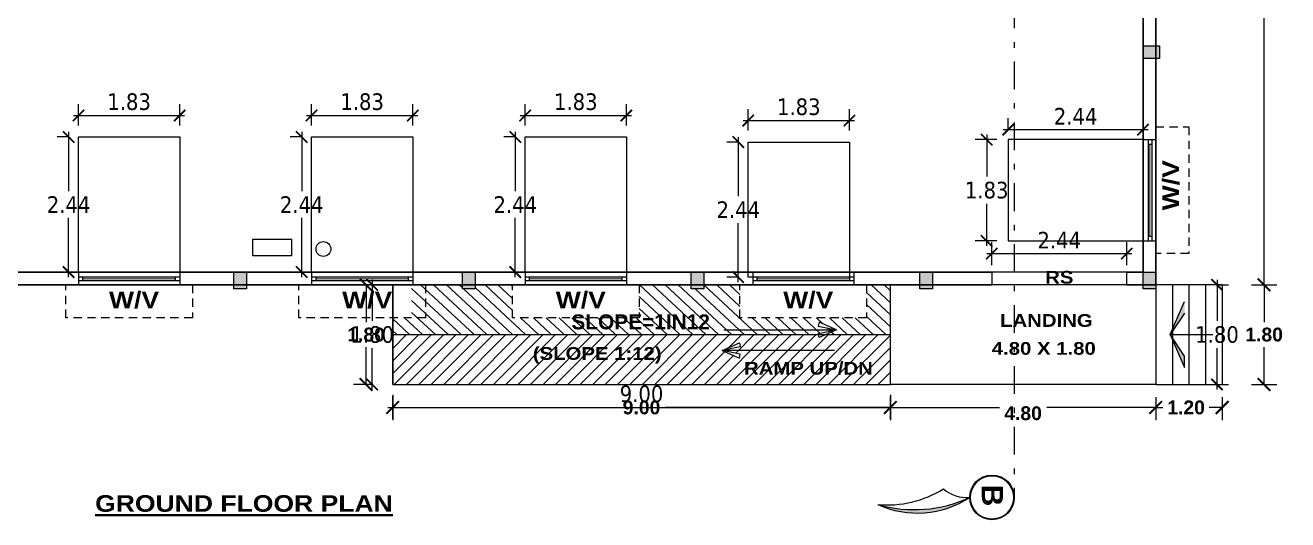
# Model space of a CAD drawing. Header units: metres. Extents: x 743 to 2261, y -742 to 557.
# Drawn here: x 2115.35 to 2138.18, y -635.13 to -626.2 of the extents above; entities that cross this region are included whole.
import ezdxf

# ---------------------------------------------------------------- set-up
doc = ezdxf.new("R2010")
doc.units = ezdxf.units.M
doc.linetypes.add('DASHDOT', pattern=[1, 0.5, -0.25, 0, -0.25])
doc.linetypes.add('HIDDEN2', pattern=[0.1875, 0.125, -0.0625])
for name, color, linetype in [('BLK_1_COVERED_AREA', 140, 'Continuous'), ('BLK_1_DA_RAMP_2', 1, 'Continuous'), ('BLK_1_FLR_0_AC_ROOM_1', 4, 'Continuous'), ('BLK_1_FLR_0_ACROOM_1_LIGHT_VENTILATION_1', 4, 'Continuous'), ('BLK_1_FLR_0_BLT_UP_AREA', 45, 'Continuous'), ('BLK_1_FLR_0_DRINKING_WATER', 7, 'Continuous'), ('BLK_1_FLR_0_EXIT_WIDTH_DOOR', 2, 'Continuous'), ('BLK_1_FLR_0_EXIT_WIDTH_STAIR', 1, 'Continuous'), ('BLK_1_FLR_0_WASH', 60, 'Continuous'), ('WORKSHOP_AREA', 4, 'Continuous')]:
    doc.layers.add(name, color=color, linetype=linetype)
doc.styles.add('CEN-GOT', font='arialbd.ttf')
doc.styles.add('CGR', font='ariblk.ttf')
doc.styles.add('kavi', font='ARLRDBD.TTF')
doc.styles.add('STYLE1', font='tahoma.ttf', dxfattribs={"height": 0.4})
doc.styles.add('STYLE2', font='tahoma.ttf', dxfattribs={"height": 0.3})
doc.styles.add('TITLE', font='arialbd.ttf')
doc.dimstyles.new('kavi', dxfattribs={"dimtxt": 0.11, "dimasz": 0.23, "dimexe": 0.18, "dimexo": 0.0625, "dimgap": 0.09, "dimtad": 0, "dimtih": 1, "dimtoh": 1, "dimzin": 0, "dimdsep": 46, "dimtxsty": 'kavi', "dimblk": 'ARCHTICK', "dimcen": 0.09, "dimse1": 1, "dimse2": 1, "dimadec": 0, "dimazin": 0, "dimtfac": 1, "dimtofl": 0, "dimtmove": 0, "dimatfit": 3, "dimldrblk": 'ARCHTICK', "dimfxl": 0, "dimtolj": 1, "dimtzin": 0, "dimarcsym": 0})
doc.dimstyles.new('STY', dxfattribs={"dimscale": 0.9, "dimtxt": 0.23, "dimasz": 0.18, "dimexe": 0.15, "dimexo": 0.6, "dimgap": 0.1, "dimtad": 1, "dimtih": 1, "dimtoh": 1, "dimzin": 0, "dimdsep": 46, "dimtxsty": 'STYLE1', "dimblk": 'CLOSEDBLANK', "dimcen": 0.09375, "dimdle": 0.1, "dimse1": 1, "dimse2": 1, "dimadec": 0, "dimazin": 0, "dimtfac": 1, "dimtmove": 2, "dimatfit": 2, "dimfxl": 0, "dimtolj": 1, "dimtzin": 0, "dimarcsym": 0})

# ---------------------------------------------------------------- blocks, each defined once
blk = doc.blocks.new('_ArchTick')
at = {"color": 0, "linetype": 'ByBlock', "const_width": 0.15}
blk.add_lwpolyline([(-0.5, -0.5), (0.5, 0.5)], dxfattribs=at)
blk = doc.blocks.new('*D109')
at = {"color": 7, "linetype": 'ByBlock', "lineweight": -2}
for p, q in [((2121.51, -630.889), (2121.28, -630.889)), ((2121.51, -630.889), (2121.51, -631.561)), ((2121.51, -632.689), (2121.51, -632.017)), ((2121.51, -632.689), (2121.28, -632.689))]:
    blk.add_line(p, q, dxfattribs=at)
at = {"color": 7, "linetype": 'ByBlock', "lineweight": -2, "xscale": 0.23, "yscale": 0.23, "zscale": 0.23}
for p, rotation in [((2121.51, -630.889), 90), ((2121.51, -632.689), 270)]:
    blk.add_blockref('_ArchTick', p, dxfattribs=dict(at, rotation=rotation))
at = {"color": 0, "linetype": 'ByBlock', "insert": (2121.51, -631.789), "char_height": 0.25, "attachment_point": 5, "style": 'CEN-GOT'}
blk.add_mtext('\\A1;1.80', dxfattribs=at)
blk = doc.blocks.new('*D110')
at = {"color": 7, "linetype": 'ByBlock', "lineweight": -2}
for p, q in [((2121.991, -632.875), (2121.991, -633.335)), ((2130.991, -632.875), (2130.991, -633.335)), ((2121.991, -633.105), (2126.065, -633.105)), ((2130.991, -633.105), (2126.917, -633.105))]:
    blk.add_line(p, q, dxfattribs=at)
at = {"color": 7, "linetype": 'ByBlock', "lineweight": -2, "xscale": 0.23, "yscale": 0.23, "zscale": 0.23, "rotation": 180}
blk.add_blockref('_ArchTick', (2121.991, -633.105), dxfattribs=at)
at = {"color": 7, "linetype": 'ByBlock', "lineweight": -2, "xscale": 0.23, "yscale": 0.23, "zscale": 0.23}
blk.add_blockref('_ArchTick', (2130.991, -633.105), dxfattribs=at)
at = {"color": 0, "linetype": 'ByBlock', "insert": (2126.491, -633.105), "char_height": 0.25, "attachment_point": 5, "style": 'CEN-GOT'}
blk.add_mtext('\\A1;9.00', dxfattribs=at)
blk = doc.blocks.new('*D108')
at = {"color": 7, "linetype": 'ByBlock', "lineweight": -2}
for p, q in [((2137.52, -630.889), (2137.98, -630.889)), ((2137.75, -630.889), (2137.75, -631.561)), ((2137.75, -632.689), (2137.75, -632.017)), ((2137.52, -632.689), (2137.98, -632.689))]:
    blk.add_line(p, q, dxfattribs=at)
at = {"color": 7, "linetype": 'ByBlock', "lineweight": -2, "xscale": 0.23, "yscale": 0.23, "zscale": 0.23}
for p, rotation in [((2137.75, -630.889), 90), ((2137.75, -632.689), 270)]:
    blk.add_blockref('_ArchTick', p, dxfattribs=dict(at, rotation=rotation))
at = {"color": 0, "linetype": 'ByBlock', "insert": (2137.75, -631.789), "char_height": 0.25, "attachment_point": 5, "style": 'CEN-GOT'}
blk.add_mtext('\\A1;1.80', dxfattribs=at)
blk = doc.blocks.new('*D111')
at = {"color": 7, "linetype": 'ByBlock', "lineweight": -2}
for p, q in [((2130.991, -632.919), (2130.991, -633.335)), ((2130.991, -633.105), (2132.963, -633.105)), ((2135.791, -633.105), (2133.819, -633.105)), ((2135.791, -632.919), (2135.791, -633.335))]:
    blk.add_line(p, q, dxfattribs=at)
at = {"color": 7, "linetype": 'ByBlock', "lineweight": -2, "xscale": 0.23, "yscale": 0.23, "zscale": 0.23, "rotation": 180}
blk.add_blockref('_ArchTick', (2130.991, -633.105), dxfattribs=at)
at = {"color": 7, "linetype": 'ByBlock', "lineweight": -2, "xscale": 0.23, "yscale": 0.23, "zscale": 0.23}
blk.add_blockref('_ArchTick', (2135.791, -633.105), dxfattribs=at)
at = {"color": 0, "linetype": 'ByBlock', "insert": (2133.391, -633.21), "char_height": 0.25, "attachment_point": 5, "style": 'CEN-GOT'}
blk.add_mtext('\\A1;4.80', dxfattribs=at)
blk = doc.blocks.new('*D112')
at = {"color": 7, "linetype": 'ByBlock', "lineweight": -2}
for p, q in [((2135.791, -632.919), (2135.791, -633.335)), ((2135.791, -633.105), (2135.921, -633.105)), ((2136.991, -633.105), (2136.756, -633.105)), ((2136.991, -632.919), (2136.991, -633.335))]:
    blk.add_line(p, q, dxfattribs=at)
at = {"color": 7, "linetype": 'ByBlock', "lineweight": -2, "xscale": 0.23, "yscale": 0.23, "zscale": 0.23, "rotation": 180}
blk.add_blockref('_ArchTick', (2135.791, -633.105), dxfattribs=at)
at = {"color": 7, "linetype": 'ByBlock', "lineweight": -2, "xscale": 0.23, "yscale": 0.23, "zscale": 0.23}
blk.add_blockref('_ArchTick', (2136.991, -633.105), dxfattribs=at)
at = {"color": 0, "linetype": 'ByBlock', "insert": (2136.339, -633.105), "char_height": 0.25, "attachment_point": 5, "style": 'CEN-GOT'}
blk.add_mtext('\\A1;1.20', dxfattribs=at)
blk = doc.blocks.new('*D180')
at = {"color": 7, "linetype": 'ByBlock', "lineweight": -2}
for p, q in [((2137.52, -614.579), (2137.98, -614.579)), ((2137.75, -614.579), (2137.75, -622.506)), ((2137.75, -630.889), (2137.75, -622.962)), ((2137.52, -630.889), (2137.98, -630.889))]:
    blk.add_line(p, q, dxfattribs=at)
at = {"layer": 'Defpoints', "color": 0, "linetype": 'ByBlock'}
for p in [(2132.298, -614.579), (2132.298, -630.889), (2137.75, -630.889)]:
    blk.add_point(p, dxfattribs=at)
at = {"color": 7, "linetype": 'ByBlock', "lineweight": -2, "xscale": 0.23, "yscale": 0.23, "zscale": 0.23}
for p, rotation in [((2137.75, -614.579), 90), ((2137.75, -630.889), 270)]:
    blk.add_blockref('_ArchTick', p, dxfattribs=dict(at, rotation=rotation))
at = {"color": 0, "linetype": 'ByBlock', "insert": (2137.75, -622.734), "char_height": 0.25, "attachment_point": 5, "style": 'CEN-GOT'}
blk.add_mtext('\\A1;16.31', dxfattribs=at)
blk = doc.blocks.new('*D186')
at = {"layer": 'BLK_1_DA_RAMP_2', "color": 0, "lineweight": -2}
for p, q in [((2121.62, -630.799), (2121.62, -631.542)), ((2121.827, -630.889), (2121.413, -630.889)), ((2121.62, -632.779), (2121.62, -632.036)), ((2121.633, -632.689), (2121.413, -632.689))]:
    blk.add_line(p, q, dxfattribs=at)
at = {"layer": 'Defpoints', "color": 0, "linetype": 'ByBlock'}
for p in [(2122.085, -630.889), (2121.62, -632.689), (2121.84, -632.689)]:
    blk.add_point(p, dxfattribs=at)
at = {"layer": 'BLK_1_DA_RAMP_2', "color": 0, "linetype": 'ByBlock', "lineweight": -2, "xscale": 0.207, "yscale": 0.207, "zscale": 0.207}
for p, rotation in [((2121.62, -630.889), 90), ((2121.62, -632.689), 270)]:
    blk.add_blockref('_ArchTick', p, dxfattribs=dict(at, rotation=rotation))
at = {"layer": 'BLK_1_DA_RAMP_2', "color": 0, "linetype": 'ByBlock', "lineweight": -3, "insert": (2121.62, -631.789), "char_height": 0.3, "attachment_point": 5, "style": 'STYLE2'}
blk.add_mtext('\\A1;1.80', dxfattribs=at)
blk = doc.blocks.new('*D187')
at = {"layer": 'BLK_1_DA_RAMP_2', "color": 0, "lineweight": -2}
for p, q in [((2121.901, -633.105), (2131.081, -633.105)), ((2121.991, -633.312), (2121.991, -632.898)), ((2130.991, -633.312), (2130.991, -632.898))]:
    blk.add_line(p, q, dxfattribs=at)
at = {"layer": 'Defpoints', "color": 0, "linetype": 'ByBlock'}
for p in [(2130.991, -633.105), (2121.991, -633.662), (2130.991, -633.662)]:
    blk.add_point(p, dxfattribs=at)
at = {"layer": 'BLK_1_DA_RAMP_2', "color": 0, "linetype": 'ByBlock', "lineweight": -2, "xscale": 0.207, "yscale": 0.207, "zscale": 0.207, "rotation": 180}
blk.add_blockref('_ArchTick', (2121.991, -633.105), dxfattribs=at)
at = {"layer": 'BLK_1_DA_RAMP_2', "color": 0, "linetype": 'ByBlock', "lineweight": -2, "xscale": 0.207, "yscale": 0.207, "zscale": 0.207}
blk.add_blockref('_ArchTick', (2130.991, -633.105), dxfattribs=at)
at = {"layer": 'BLK_1_DA_RAMP_2', "color": 0, "linetype": 'ByBlock', "lineweight": -3, "insert": (2126.491, -632.859), "char_height": 0.3, "attachment_point": 5, "style": 'STYLE2'}
blk.add_mtext('\\A1;9.00', dxfattribs=at)
blk = doc.blocks.new('*D212')
at = {"layer": 'BLK_1_FLR_0_ACROOM_1_LIGHT_VENTILATION_1', "color": 0, "lineweight": -2}
for p, q in [((2116.13, -628.219), (2115.923, -628.219)), ((2116.13, -628.129), (2116.13, -629.196)), ((2116.13, -630.749), (2116.13, -629.682)), ((2116.13, -630.659), (2115.923, -630.659))]:
    blk.add_line(p, q, dxfattribs=at)
at = {"layer": 'Defpoints', "color": 0, "linetype": 'ByBlock'}
for p in [(2116.13, -628.219), (2116.309, -628.219), (2116.309, -630.659)]:
    blk.add_point(p, dxfattribs=at)
at = {"layer": 'BLK_1_FLR_0_ACROOM_1_LIGHT_VENTILATION_1', "color": 0, "linetype": 'ByBlock', "lineweight": -2, "xscale": 0.207, "yscale": 0.207, "zscale": 0.207}
for p, rotation in [((2116.13, -628.219), 90), ((2116.13, -630.659), 270)]:
    blk.add_blockref('_ArchTick', p, dxfattribs=dict(at, rotation=rotation))
at = {"layer": 'BLK_1_FLR_0_ACROOM_1_LIGHT_VENTILATION_1', "color": 0, "linetype": 'ByBlock', "lineweight": -3, "insert": (2116.13, -629.439), "char_height": 0.3, "attachment_point": 5, "style": 'STYLE2'}
blk.add_mtext('\\A1;2.44', dxfattribs=at)
blk = doc.blocks.new('*D213')
at = {"layer": 'BLK_1_FLR_0_ACROOM_1_LIGHT_VENTILATION_1', "color": 0, "lineweight": -2}
for p, q in [((2116.309, -628.012), (2116.309, -627.624)), ((2118.139, -628.012), (2118.139, -627.624)), ((2116.219, -627.831), (2118.229, -627.831))]:
    blk.add_line(p, q, dxfattribs=at)
at = {"layer": 'Defpoints', "color": 0, "linetype": 'ByBlock'}
for p in [(2118.139, -627.831), (2116.309, -628.219), (2118.139, -628.219)]:
    blk.add_point(p, dxfattribs=at)
at = {"layer": 'BLK_1_FLR_0_ACROOM_1_LIGHT_VENTILATION_1', "color": 0, "linetype": 'ByBlock', "lineweight": -2, "xscale": 0.207, "yscale": 0.207, "zscale": 0.207, "rotation": 180}
blk.add_blockref('_ArchTick', (2116.309, -627.831), dxfattribs=at)
at = {"layer": 'BLK_1_FLR_0_ACROOM_1_LIGHT_VENTILATION_1', "color": 0, "linetype": 'ByBlock', "lineweight": -2, "xscale": 0.207, "yscale": 0.207, "zscale": 0.207}
blk.add_blockref('_ArchTick', (2118.139, -627.831), dxfattribs=at)
at = {"layer": 'BLK_1_FLR_0_ACROOM_1_LIGHT_VENTILATION_1', "color": 0, "linetype": 'ByBlock', "lineweight": -3, "insert": (2117.224, -627.584), "char_height": 0.3, "attachment_point": 5, "style": 'STYLE2'}
blk.add_mtext('\\A1;1.83', dxfattribs=at)
blk = doc.blocks.new('*D214')
at = {"layer": 'BLK_1_FLR_0_ACROOM_1_LIGHT_VENTILATION_1', "color": 0, "lineweight": -2}
for p, q in [((2120.345, -628.219), (2120.138, -628.219)), ((2120.345, -628.129), (2120.345, -629.196)), ((2120.345, -630.749), (2120.345, -629.682)), ((2120.345, -630.659), (2120.138, -630.659))]:
    blk.add_line(p, q, dxfattribs=at)
at = {"layer": 'Defpoints', "color": 0, "linetype": 'ByBlock'}
for p in [(2120.345, -628.219), (2120.524, -628.219), (2120.524, -630.659)]:
    blk.add_point(p, dxfattribs=at)
at = {"layer": 'BLK_1_FLR_0_ACROOM_1_LIGHT_VENTILATION_1', "color": 0, "linetype": 'ByBlock', "lineweight": -2, "xscale": 0.207, "yscale": 0.207, "zscale": 0.207}
for p, rotation in [((2120.345, -628.219), 90), ((2120.345, -630.659), 270)]:
    blk.add_blockref('_ArchTick', p, dxfattribs=dict(at, rotation=rotation))
at = {"layer": 'BLK_1_FLR_0_ACROOM_1_LIGHT_VENTILATION_1', "color": 0, "linetype": 'ByBlock', "lineweight": -3, "insert": (2120.345, -629.439), "char_height": 0.3, "attachment_point": 5, "style": 'STYLE2'}
blk.add_mtext('\\A1;2.44', dxfattribs=at)
blk = doc.blocks.new('*D215')
at = {"layer": 'BLK_1_FLR_0_ACROOM_1_LIGHT_VENTILATION_1', "color": 0, "lineweight": -2}
for p, q in [((2120.524, -628.012), (2120.524, -627.624)), ((2122.354, -628.012), (2122.354, -627.624)), ((2120.434, -627.831), (2122.444, -627.831))]:
    blk.add_line(p, q, dxfattribs=at)
at = {"layer": 'Defpoints', "color": 0, "linetype": 'ByBlock'}
for p in [(2122.354, -627.831), (2120.524, -628.219), (2122.354, -628.219)]:
    blk.add_point(p, dxfattribs=at)
at = {"layer": 'BLK_1_FLR_0_ACROOM_1_LIGHT_VENTILATION_1', "color": 0, "linetype": 'ByBlock', "lineweight": -2, "xscale": 0.207, "yscale": 0.207, "zscale": 0.207, "rotation": 180}
blk.add_blockref('_ArchTick', (2120.524, -627.831), dxfattribs=at)
at = {"layer": 'BLK_1_FLR_0_ACROOM_1_LIGHT_VENTILATION_1', "color": 0, "linetype": 'ByBlock', "lineweight": -2, "xscale": 0.207, "yscale": 0.207, "zscale": 0.207}
blk.add_blockref('_ArchTick', (2122.354, -627.831), dxfattribs=at)
at = {"layer": 'BLK_1_FLR_0_ACROOM_1_LIGHT_VENTILATION_1', "color": 0, "linetype": 'ByBlock', "lineweight": -3, "insert": (2121.439, -627.584), "char_height": 0.3, "attachment_point": 5, "style": 'STYLE2'}
blk.add_mtext('\\A1;1.83', dxfattribs=at)
blk = doc.blocks.new('*D216')
at = {"layer": 'BLK_1_FLR_0_ACROOM_1_LIGHT_VENTILATION_1', "color": 0, "lineweight": -2}
for p, q in [((2124.208, -628.219), (2124.001, -628.219)), ((2124.208, -628.129), (2124.208, -629.196)), ((2124.208, -630.749), (2124.208, -629.682)), ((2124.208, -630.659), (2124.001, -630.659))]:
    blk.add_line(p, q, dxfattribs=at)
at = {"layer": 'Defpoints', "color": 0, "linetype": 'ByBlock'}
for p in [(2124.208, -628.219), (2124.387, -628.219), (2124.387, -630.659)]:
    blk.add_point(p, dxfattribs=at)
at = {"layer": 'BLK_1_FLR_0_ACROOM_1_LIGHT_VENTILATION_1', "color": 0, "linetype": 'ByBlock', "lineweight": -2, "xscale": 0.207, "yscale": 0.207, "zscale": 0.207}
for p, rotation in [((2124.208, -628.219), 90), ((2124.208, -630.659), 270)]:
    blk.add_blockref('_ArchTick', p, dxfattribs=dict(at, rotation=rotation))
at = {"layer": 'BLK_1_FLR_0_ACROOM_1_LIGHT_VENTILATION_1', "color": 0, "linetype": 'ByBlock', "lineweight": -3, "insert": (2124.208, -629.439), "char_height": 0.3, "attachment_point": 5, "style": 'STYLE2'}
blk.add_mtext('\\A1;2.44', dxfattribs=at)
blk = doc.blocks.new('*D217')
at = {"layer": 'BLK_1_FLR_0_ACROOM_1_LIGHT_VENTILATION_1', "color": 0, "lineweight": -2}
for p, q in [((2124.387, -628.012), (2124.387, -627.624)), ((2126.217, -628.012), (2126.217, -627.624)), ((2124.297, -627.831), (2126.307, -627.831))]:
    blk.add_line(p, q, dxfattribs=at)
at = {"layer": 'Defpoints', "color": 0, "linetype": 'ByBlock'}
for p in [(2126.217, -627.831), (2124.387, -628.219), (2126.217, -628.219)]:
    blk.add_point(p, dxfattribs=at)
at = {"layer": 'BLK_1_FLR_0_ACROOM_1_LIGHT_VENTILATION_1', "color": 0, "linetype": 'ByBlock', "lineweight": -2, "xscale": 0.207, "yscale": 0.207, "zscale": 0.207, "rotation": 180}
blk.add_blockref('_ArchTick', (2124.387, -627.831), dxfattribs=at)
at = {"layer": 'BLK_1_FLR_0_ACROOM_1_LIGHT_VENTILATION_1', "color": 0, "linetype": 'ByBlock', "lineweight": -2, "xscale": 0.207, "yscale": 0.207, "zscale": 0.207}
blk.add_blockref('_ArchTick', (2126.217, -627.831), dxfattribs=at)
at = {"layer": 'BLK_1_FLR_0_ACROOM_1_LIGHT_VENTILATION_1', "color": 0, "linetype": 'ByBlock', "lineweight": -3, "insert": (2125.302, -627.584), "char_height": 0.3, "attachment_point": 5, "style": 'STYLE2'}
blk.add_mtext('\\A1;1.83', dxfattribs=at)
blk = doc.blocks.new('*D218')
at = {"layer": 'BLK_1_FLR_0_ACROOM_1_LIGHT_VENTILATION_1', "color": 0, "lineweight": -2}
for p, q in [((2128.241, -628.311), (2128.034, -628.311)), ((2128.241, -628.221), (2128.241, -629.288)), ((2128.241, -630.841), (2128.241, -629.774)), ((2128.241, -630.751), (2128.034, -630.751))]:
    blk.add_line(p, q, dxfattribs=at)
at = {"layer": 'Defpoints', "color": 0, "linetype": 'ByBlock'}
for p in [(2128.241, -628.311), (2128.42, -628.311), (2128.42, -630.751)]:
    blk.add_point(p, dxfattribs=at)
at = {"layer": 'BLK_1_FLR_0_ACROOM_1_LIGHT_VENTILATION_1', "color": 0, "linetype": 'ByBlock', "lineweight": -2, "xscale": 0.207, "yscale": 0.207, "zscale": 0.207}
for p, rotation in [((2128.241, -628.311), 90), ((2128.241, -630.751), 270)]:
    blk.add_blockref('_ArchTick', p, dxfattribs=dict(at, rotation=rotation))
at = {"layer": 'BLK_1_FLR_0_ACROOM_1_LIGHT_VENTILATION_1', "color": 0, "linetype": 'ByBlock', "lineweight": -3, "insert": (2128.241, -629.531), "char_height": 0.3, "attachment_point": 5, "style": 'STYLE2'}
blk.add_mtext('\\A1;2.44', dxfattribs=at)
blk = doc.blocks.new('*D219')
at = {"layer": 'BLK_1_FLR_0_ACROOM_1_LIGHT_VENTILATION_1', "color": 0, "lineweight": -2}
for p, q in [((2128.42, -628.104), (2128.42, -627.716)), ((2130.25, -628.104), (2130.25, -627.716)), ((2128.33, -627.923), (2130.34, -627.923))]:
    blk.add_line(p, q, dxfattribs=at)
at = {"layer": 'Defpoints', "color": 0, "linetype": 'ByBlock'}
for p in [(2130.25, -627.923), (2128.42, -628.311), (2130.25, -628.311)]:
    blk.add_point(p, dxfattribs=at)
at = {"layer": 'BLK_1_FLR_0_ACROOM_1_LIGHT_VENTILATION_1', "color": 0, "linetype": 'ByBlock', "lineweight": -2, "xscale": 0.207, "yscale": 0.207, "zscale": 0.207, "rotation": 180}
blk.add_blockref('_ArchTick', (2128.42, -627.923), dxfattribs=at)
at = {"layer": 'BLK_1_FLR_0_ACROOM_1_LIGHT_VENTILATION_1', "color": 0, "linetype": 'ByBlock', "lineweight": -2, "xscale": 0.207, "yscale": 0.207, "zscale": 0.207}
blk.add_blockref('_ArchTick', (2130.25, -627.923), dxfattribs=at)
at = {"layer": 'BLK_1_FLR_0_ACROOM_1_LIGHT_VENTILATION_1', "color": 0, "linetype": 'ByBlock', "lineweight": -3, "insert": (2129.335, -627.676), "char_height": 0.3, "attachment_point": 5, "style": 'STYLE2'}
blk.add_mtext('\\A1;1.83', dxfattribs=at)
blk = doc.blocks.new('*D236')
at = {"layer": 'BLK_1_FLR_0_ACROOM_1_LIGHT_VENTILATION_1', "color": 0, "lineweight": -2}
for p, q in [((2135.651, -628.087), (2133.031, -628.087)), ((2133.121, -628.087), (2133.121, -627.88)), ((2135.561, -628.087), (2135.561, -627.88))]:
    blk.add_line(p, q, dxfattribs=at)
at = {"layer": 'Defpoints', "color": 0, "linetype": 'ByBlock'}
for p in [(2133.121, -628.087), (2133.121, -628.266), (2135.561, -628.266)]:
    blk.add_point(p, dxfattribs=at)
at = {"layer": 'BLK_1_FLR_0_ACROOM_1_LIGHT_VENTILATION_1', "color": 0, "linetype": 'ByBlock', "lineweight": -2, "xscale": 0.207, "yscale": 0.207, "zscale": 0.207, "rotation": 180}
blk.add_blockref('_ArchTick', (2133.121, -628.087), dxfattribs=at)
at = {"layer": 'BLK_1_FLR_0_ACROOM_1_LIGHT_VENTILATION_1', "color": 0, "linetype": 'ByBlock', "lineweight": -2, "xscale": 0.207, "yscale": 0.207, "zscale": 0.207}
blk.add_blockref('_ArchTick', (2135.561, -628.087), dxfattribs=at)
at = {"layer": 'BLK_1_FLR_0_ACROOM_1_LIGHT_VENTILATION_1', "color": 0, "linetype": 'ByBlock', "lineweight": -3, "insert": (2134.341, -627.844), "char_height": 0.3, "attachment_point": 5, "style": 'STYLE2'}
blk.add_mtext('\\A1;2.44', dxfattribs=at)
blk = doc.blocks.new('*D237')
at = {"layer": 'BLK_1_FLR_0_ACROOM_1_LIGHT_VENTILATION_1', "color": 0, "lineweight": -2}
for p, q in [((2132.914, -628.266), (2132.526, -628.266)), ((2132.733, -628.176), (2132.733, -628.934)), ((2132.733, -630.186), (2132.733, -629.428)), ((2132.914, -630.096), (2132.526, -630.096))]:
    blk.add_line(p, q, dxfattribs=at)
at = {"layer": 'Defpoints', "color": 0, "linetype": 'ByBlock'}
for p in [(2133.121, -628.266), (2132.733, -630.096), (2133.121, -630.096)]:
    blk.add_point(p, dxfattribs=at)
at = {"layer": 'BLK_1_FLR_0_ACROOM_1_LIGHT_VENTILATION_1', "color": 0, "linetype": 'ByBlock', "lineweight": -2, "xscale": 0.207, "yscale": 0.207, "zscale": 0.207}
for p, rotation in [((2132.733, -628.266), 90), ((2132.733, -630.096), 270)]:
    blk.add_blockref('_ArchTick', p, dxfattribs=dict(at, rotation=rotation))
at = {"layer": 'BLK_1_FLR_0_ACROOM_1_LIGHT_VENTILATION_1', "color": 0, "linetype": 'ByBlock', "lineweight": -3, "insert": (2132.733, -629.181), "char_height": 0.3, "attachment_point": 5, "style": 'STYLE2'}
blk.add_mtext('\\A1;1.83', dxfattribs=at)
blk = doc.blocks.new('*D265')
at = {"layer": 'BLK_1_FLR_0_EXIT_WIDTH_DOOR', "color": 0, "lineweight": -2}
for p, q in [((2132.825, -630.532), (2132.825, -630.118)), ((2135.266, -630.532), (2135.266, -630.118)), ((2132.735, -630.325), (2135.356, -630.325))]:
    blk.add_line(p, q, dxfattribs=at)
at = {"layer": 'Defpoints', "color": 0, "linetype": 'ByBlock'}
for p in [(2135.266, -630.325), (2132.825, -630.774), (2135.266, -630.774)]:
    blk.add_point(p, dxfattribs=at)
at = {"layer": 'BLK_1_FLR_0_EXIT_WIDTH_DOOR', "color": 0, "linetype": 'ByBlock', "lineweight": -2, "xscale": 0.207, "yscale": 0.207, "zscale": 0.207, "rotation": 180}
blk.add_blockref('_ArchTick', (2132.825, -630.325), dxfattribs=at)
at = {"layer": 'BLK_1_FLR_0_EXIT_WIDTH_DOOR', "color": 0, "linetype": 'ByBlock', "lineweight": -2, "xscale": 0.207, "yscale": 0.207, "zscale": 0.207}
blk.add_blockref('_ArchTick', (2135.266, -630.325), dxfattribs=at)
at = {"layer": 'BLK_1_FLR_0_EXIT_WIDTH_DOOR', "color": 0, "linetype": 'ByBlock', "lineweight": -3, "insert": (2134.045, -630.082), "char_height": 0.3, "attachment_point": 5, "style": 'STYLE2'}
blk.add_mtext('\\A1;2.44', dxfattribs=at)
blk = doc.blocks.new('*D266')
at = {"layer": 'BLK_1_FLR_0_EXIT_WIDTH_STAIR', "color": 0, "lineweight": -2}
for p, q in [((2136.898, -630.799), (2136.898, -631.542)), ((2136.898, -630.889), (2137.105, -630.889)), ((2136.898, -632.779), (2136.898, -632.036)), ((2136.898, -632.689), (2137.105, -632.689))]:
    blk.add_line(p, q, dxfattribs=at)
at = {"layer": 'Defpoints', "color": 0, "linetype": 'ByBlock'}
for p in [(2136.847, -630.889), (2136.847, -632.689), (2136.898, -632.689)]:
    blk.add_point(p, dxfattribs=at)
at = {"layer": 'BLK_1_FLR_0_EXIT_WIDTH_STAIR', "color": 0, "linetype": 'ByBlock', "lineweight": -2, "xscale": 0.207, "yscale": 0.207, "zscale": 0.207}
for p, rotation in [((2136.898, -630.889), 90), ((2136.898, -632.689), 270)]:
    blk.add_blockref('_ArchTick', p, dxfattribs=dict(at, rotation=rotation))
at = {"layer": 'BLK_1_FLR_0_EXIT_WIDTH_STAIR', "color": 0, "linetype": 'ByBlock', "lineweight": -3, "insert": (2136.898, -631.789), "char_height": 0.3, "attachment_point": 5, "style": 'STYLE2'}
blk.add_mtext('\\A1;1.80', dxfattribs=at)

msp = doc.modelspace()

# ---------------------------------------------------------------- hatches: boundary and pattern name
at = {"linetype": 'ByBlock'}
h = msp.add_hatch(color=5, dxfattribs=at)
h.dxf.hatch_style = 1
h.paths.add_polyline_path([(2135.861, -626.574), (2135.861, -626.804), (2135.561, -626.804), (2135.561, -626.574)])
h = msp.add_hatch(color=5, dxfattribs=at)
h.dxf.hatch_style = 1
h.paths.add_polyline_path([(2119.346, -630.959), (2119.116, -630.959), (2119.116, -630.659), (2119.346, -630.659)])
h = msp.add_hatch(color=5, dxfattribs=at)
h.dxf.hatch_style = 1
h.paths.add_polyline_path([(2123.481, -630.959), (2123.251, -630.959), (2123.251, -630.659), (2123.481, -630.659)])
h = msp.add_hatch(color=5, dxfattribs=at)
h.dxf.hatch_style = 1
h.paths.add_polyline_path([(2127.616, -630.959), (2127.386, -630.959), (2127.386, -630.659), (2127.616, -630.659)])
h = msp.add_hatch(color=5, dxfattribs=at)
h.dxf.hatch_style = 1
h.paths.add_polyline_path([(2131.756, -630.959), (2131.526, -630.959), (2131.526, -630.659), (2131.756, -630.659)])
h = msp.add_hatch(color=5, dxfattribs=at)
h.dxf.hatch_style = 1
h.paths.add_polyline_path([(2135.791, -630.959), (2135.561, -630.959), (2135.561, -630.659), (2135.791, -630.659)])
h = msp.add_hatch()
h.set_pattern_fill('ANSI31', color=5, scale=0.05, angle=92)
h.set_pattern_definition([(137, (0, -0.46), (-0.10826724, -0.1161024), [])])
h.paths.add_polyline_path([(2128.271, -630.889), (2127.616, -630.889), (2127.616, -630.959), (2127.386, -630.959), (2127.386, -630.889), (2126.447, -630.889), (2126.447, -631.487), (2124.157, -631.487), (2124.157, -630.889), (2123.481, -630.889), (2123.481, -630.959), (2123.251, -630.959), (2123.251, -630.889), (2122.333, -630.889), (2122.333, -631.487), (2121.991, -631.487), (2121.991, -631.789), (2129.692, -631.789), (2129.687, -631.767), (2130.018, -631.701), (2129.687, -631.636), (2129.704, -631.562), (2130.018, -631.701), (2129.821, -631.789), (2130.991, -631.789), (2130.991, -630.889), (2130.561, -630.889), (2130.561, -631.487), (2128.271, -631.487)])
h = msp.add_hatch(color=5, dxfattribs=at)
h.dxf.hatch_style = 1
h.paths.add_polyline_path([(2136.311, -632.385), (2136.311, -632.179), (2136.051, -631.789)])
h.paths.add_polyline_path([(2136.311, -631.399), (2136.311, -631.193), (2136.051, -631.789)])
h = msp.add_hatch()
h.set_pattern_fill('ANSI31', color=5, scale=0.05)
h.set_pattern_definition([(45, (0, -0.46), (-0.112253202, 0.112253202), [])])
h.paths.add_polyline_path([(2121.991, -631.789), (2121.991, -632.689), (2130.991, -632.689), (2130.991, -631.789), (2129.821, -631.789), (2129.704, -631.841), (2129.692, -631.789)])
h.paths.add_polyline_path([(2127.947, -632.073), (2128.26, -631.934), (2128.277, -632.008), (2127.947, -632.073), (2128.277, -632.139), (2128.26, -632.213)], flags=16)
h.paths.add_polyline_path([(2124.449, -632.387), (2126.885, -632.387), (2126.885, -631.935), (2124.449, -631.935)], flags=24)
h.paths.add_polyline_path([(2128.285, -632.574), (2130.653, -632.574), (2130.653, -632.217), (2128.285, -632.217)], flags=24)
msp.add_hatch(color=5, dxfattribs=at).paths.add_polyline_path([(2130.763, -634.858, 0.180288), (2132.426, -634.729, -0.255551)])
msp.add_hatch(color=5, dxfattribs=at).paths.add_polyline_path([(2130.763, -634.858, 0.180288), (2132.426, -634.729, -0.255551)])

# ---------------------------------------------------------------- linework, layer by layer
at = {"color": 5, "linetype": 'DASHDOT'}
msp.add_line((2133.232, -609.256), (2133.232, -634.729), dxfattribs=at)
at = {"color": 5, "linetype": 'ByBlock'}
for p, q in [((2135.561, -628.266), (2135.789, -628.266)), ((2135.653, -628.266), (2135.653, -630.096)), ((2135.717, -628.266), (2135.717, -630.096)), ((2135.653, -628.347), (2135.717, -628.347)), ((2135.561, -630.096), (2135.789, -630.096)), ((2135.717, -630.015), (2135.653, -630.015)), ((2116.309, -630.659), (2116.309, -630.887)), ((2118.139, -630.751), (2116.309, -630.751)), ((2118.139, -630.815), (2116.309, -630.815)), ((2116.39, -630.815), (2116.39, -630.751)), ((2118.058, -630.751), (2118.058, -630.815)), ((2118.139, -630.659), (2118.139, -630.887)), ((2120.524, -630.659), (2120.524, -630.887)), ((2122.354, -630.751), (2120.524, -630.751)), ((2122.354, -630.815), (2120.524, -630.815)), ((2120.605, -630.815), (2120.605, -630.751)), ((2122.273, -630.751), (2122.273, -630.815)), ((2122.354, -630.659), (2122.354, -630.887)), ((2124.387, -630.659), (2124.387, -630.887)), ((2126.217, -630.751), (2124.387, -630.751)), ((2126.217, -630.815), (2124.387, -630.815)), ((2124.468, -630.815), (2124.468, -630.751)), ((2126.136, -630.751), (2126.136, -630.815)), ((2126.217, -630.659), (2126.217, -630.887)), ((2128.501, -630.659), (2128.501, -630.887)), ((2130.331, -630.751), (2128.501, -630.751)), ((2130.331, -630.815), (2128.501, -630.815)), ((2128.582, -630.815), (2128.582, -630.751)), ((2130.25, -630.751), (2130.25, -630.815)), ((2130.331, -630.659), (2130.331, -630.887)), ((2132.825, -630.659), (2132.825, -630.889)), ((2121.991, -632.689), (2121.991, -630.889)), ((2130.991, -632.689), (2130.991, -630.889)), ((2135.791, -630.889), (2135.791, -632.689)), ((2135.791, -630.889), (2135.791, -632.689)), ((2136.991, -630.889), (2135.791, -630.889)), ((2136.091, -630.889), (2136.091, -632.689)), ((2136.391, -630.889), (2136.391, -632.689)), ((2136.691, -630.889), (2136.691, -632.689)), ((2136.991, -630.889), (2136.991, -632.689)), ((2136.051, -631.789), (2136.311, -631.193)), ((2136.311, -631.399), (2136.051, -631.789)), ((2136.051, -631.789), (2136.821, -631.789)), ((2136.051, -631.789), (2136.311, -632.385)), ((2136.311, -632.179), (2136.051, -631.789)), ((2136.311, -632.385), (2136.311, -632.179)), ((2121.991, -632.689), (2130.991, -632.689)), ((2135.791, -632.689), (2130.991, -632.689)), ((2135.791, -632.689), (2136.991, -632.689))]:
    msp.add_line(p, q, dxfattribs=at)
at = {"color": 5}
msp.add_line((2135.266, -630.889), (2135.266, -630.659), dxfattribs=at)
for points in [[(2132.825, -614.579), (2104.851, -614.579), (2104.851, -630.889), (2132.825, -630.889)], [(2135.266, -630.889), (2135.791, -630.889), (2135.791, -614.579), (2135.266, -614.579)], [(2132.825, -614.809), (2105.081, -614.809), (2105.081, -630.659), (2132.825, -630.659)], [(2135.266, -630.659), (2135.561, -630.659), (2135.561, -614.809), (2135.266, -614.809)], [(2127.981, -631.701), (2130.018, -631.701)], [(2130.018, -631.701), (2129.704, -631.562), (2129.687, -631.636), (2130.018, -631.701)], [(2130.018, -631.701), (2129.704, -631.841), (2129.687, -631.767), (2130.018, -631.701)], [(2121.991, -631.789), (2130.991, -631.789)], [(2127.947, -632.073), (2128.26, -631.934), (2128.277, -632.008), (2127.947, -632.073)], [(2129.983, -632.073), (2127.947, -632.073)], [(2127.947, -632.073), (2128.26, -632.213), (2128.277, -632.139), (2127.947, -632.073)]]:
    msp.add_lwpolyline(points, dxfattribs=at)
msp.add_lwpolyline([(2104.851, -614.579), (2135.791, -614.579), (2135.791, -630.889), (2104.851, -630.889)], close=True, dxfattribs=at)
at = {"color": 5, "linetype": 'ByBlock'}
for points in [[(2135.561, -626.574), (2135.861, -626.574), (2135.861, -626.804), (2135.561, -626.804), (2135.561, -626.574)], [(2119.346, -630.659), (2119.346, -630.959), (2119.116, -630.959), (2119.116, -630.659), (2119.346, -630.659)], [(2123.481, -630.659), (2123.481, -630.959), (2123.251, -630.959), (2123.251, -630.659), (2123.481, -630.659)], [(2127.616, -630.659), (2127.616, -630.959), (2127.386, -630.959), (2127.386, -630.659), (2127.616, -630.659)], [(2131.756, -630.659), (2131.756, -630.959), (2131.526, -630.959), (2131.526, -630.659), (2131.756, -630.659)], [(2135.791, -630.659), (2135.791, -630.959), (2135.561, -630.959), (2135.561, -630.659), (2135.791, -630.659)]]:
    msp.add_lwpolyline(points, dxfattribs=at)
at = {"color": 5, "linetype": 'HIDDEN2', "ltscale": 1.2}
for points in [[(2135.789, -628.036), (2136.389, -628.036), (2136.389, -630.326), (2135.789, -630.326)], [(2118.369, -630.887), (2118.369, -631.487), (2116.079, -631.487), (2116.079, -630.887)], [(2122.584, -630.887), (2122.584, -631.487), (2120.294, -631.487), (2120.294, -630.887)], [(2126.447, -630.887), (2126.447, -631.487), (2124.157, -631.487), (2124.157, -630.887)], [(2130.561, -630.887), (2130.561, -631.487), (2128.271, -631.487), (2128.271, -630.887)]]:
    msp.add_lwpolyline(points, dxfattribs=at)
at = {"color": 5, "linetype": 'ByBlock', "const_width": 0.0191}
for points in [[(2135.685, -628.347), (2135.685, -630.015)], [(2118.058, -630.783), (2116.39, -630.783)], [(2122.273, -630.783), (2120.605, -630.783)], [(2126.136, -630.783), (2124.468, -630.783)], [(2130.25, -630.783), (2128.582, -630.783)]]:
    msp.add_lwpolyline(points, dxfattribs=at)
at = {"color": 5, "linetype": 'ByBlock'}
msp.add_lwpolyline([(2121.991, -630.889), (2121.991, -632.689), (2130.991, -632.689), (2130.991, -630.889)], close=True, dxfattribs=at)
for radius in [0.403, 0.391]:
    msp.add_circle((2132.829, -634.729), radius, dxfattribs=at)
for centre, radius, start, end in [((2130.931, -632.932), 1.933, 265.0027, 301.8792), ((2130.931, -632.932), 1.933, 265.0027, 301.8792), ((2131.422, -632.562), 2.388, 253.9766, 294.8564), ((2131.477, -633.273), 1.738, 245.7461, 303.0869), ((2131.422, -632.562), 2.388, 253.9766, 294.8564), ((2131.477, -633.273), 1.738, 245.7461, 303.0869)]:
    msp.add_arc(centre, radius, start, end, dxfattribs=at)
at = {"color": 5, "ltscale": 1.5}
msp.add_arc((2132.373, -634.09), 0.641, 228.91, 274.7324, dxfattribs=at)
msp.add_arc((2132.373, -634.09), 0.641, 228.91, 274.7324, dxfattribs=at)
at = {"layer": 'BLK_1_COVERED_AREA', "color": 140}
msp.add_lwpolyline([(2104.851, -614.579), (2135.791, -614.579), (2135.791, -630.889), (2104.851, -630.889)], close=True, dxfattribs=at)
at = {"layer": 'BLK_1_DA_RAMP_2', "color": 1, "linetype": 'ByBlock', "lineweight": -3}
msp.add_lwpolyline([(2121.991, -630.889), (2121.991, -632.689), (2130.991, -632.689), (2130.991, -630.889)], close=True, dxfattribs=at)
at = {"layer": 'BLK_1_FLR_0_AC_ROOM_1', "color": 4, "linetype": 'ByBlock', "lineweight": -3}
msp.add_lwpolyline([(2105.081, -614.809), (2135.561, -614.809), (2135.561, -630.659), (2105.081, -630.659)], close=True, dxfattribs=at)
at = {"layer": 'BLK_1_FLR_0_ACROOM_1_LIGHT_VENTILATION_1', "color": 4, "linetype": 'ByBlock', "lineweight": -3}
for points in [[(2118.139, -630.659), (2116.309, -630.659), (2116.309, -628.219), (2118.139, -628.219)], [(2122.354, -630.659), (2120.524, -630.659), (2120.524, -628.219), (2122.354, -628.219)], [(2126.217, -630.659), (2124.387, -630.659), (2124.387, -628.219), (2126.217, -628.219)], [(2130.25, -630.751), (2128.42, -630.751), (2128.42, -628.311), (2130.25, -628.311)], [(2135.561, -630.096), (2135.561, -628.266), (2133.121, -628.266), (2133.121, -630.096)]]:
    msp.add_lwpolyline(points, close=True, dxfattribs=at)
at = {"layer": 'BLK_1_FLR_0_BLT_UP_AREA', "color": 45}
msp.add_lwpolyline([(2104.851, -614.579), (2135.791, -614.579), (2135.791, -630.889), (2104.851, -630.889)], close=True, dxfattribs=at)
at = {"layer": 'BLK_1_FLR_0_DRINKING_WATER', "color": 7, "linetype": 'ByBlock', "lineweight": -3}
msp.add_lwpolyline([(2119.461, -630.066), (2120.159, -630.066), (2120.159, -630.365), (2119.461, -630.365)], close=True, dxfattribs=at)
at = {"layer": 'BLK_1_FLR_0_WASH', "color": 60, "linetype": 'ByBlock', "lineweight": 0}
msp.add_circle((2120.739, -630.242), 0.134, dxfattribs=at)
at = {"layer": 'WORKSHOP_AREA', "color": 4}
msp.add_lwpolyline([(2105.081, -614.809), (2135.561, -614.809), (2135.561, -630.659), (2105.081, -630.659)], close=True, dxfattribs=at)

# ---------------------------------------------------------------- texts
at = {"color": 5, "ltscale": 1.5, "style": 'CGR'}
msp.add_text('W/V', height=0.3, rotation=90, dxfattribs=at).set_placement((2136.212, -629.544))
for s, height, p in [('RS', 0.23, (2133.791, -630.868)), ('W/V', 0.3, (2116.861, -631.311)), ('W/V', 0.3, (2121.077, -631.311)), ('W/V', 0.3, (2124.94, -631.311)), ('W/V', 0.3, (2129.053, -631.311)), ('LANDING', 0.23, (2132.975, -631.648)), ('4.80 X 1.80', 0.23, (2132.825, -632.152)), ('(SLOPE 1:12)', 0.23, (2124.525, -632.244)), ('RAMP UP/DN', 0.23, (2128.345, -632.51))]:
    msp.add_text(s, height=height, dxfattribs=at).set_placement(p)
at = {"color": 5, "linetype": 'ByBlock', "style": 'CEN-GOT'}
msp.add_text('B', height=0.384, rotation=270, dxfattribs=at).set_placement((2132.645, -634.501))
at = {"color": 5, "lineweight": 40, "insert": (2116.61, -634.688), "char_height": 0.3, "width": 6.05024, "attachment_point": 1, "style": 'CGR'}
msp.add_mtext('{\\fArial Black|b0|i0|c0|p34;\\LGROUND FLOOR PLAN}', dxfattribs=at)
at = {"layer": 'BLK_1_DA_RAMP_2', "linetype": 'ByBlock', "lineweight": -3, "insert": (2127.728, -631.423), "char_height": 0.27, "width": 2.50332, "attachment_point": 3, "style": 'TITLE'}
msp.add_mtext('SLOPE=1IN12', dxfattribs=at)

# ---------------------------------------------------------------- dimensions: what is measured, and where the dimension line sits
at = {"color": 5, "linetype": 'ByBlock'}
dim = msp.add_linear_dim(base=(2137.75, -630.889), p1=(2132.298, -614.579), p2=(2132.298, -630.889), angle=90, dimstyle='kavi', override={"dimtxt": 0.25, "dimexe": 0.23, "dimexo": 0.23, "dimgap": 0.1, "dimtxsty": 'CEN-GOT', "dimse1": 0, "dimse2": 0, "dimclrd": 7, "dimclre": 7, "dimtmove": 2, "dimfxl": 0.23, "dimfxlon": 1}, dxfattribs=at)
dim.commit()
dim.dimension.update_dxf_attribs({"geometry": '*D180', "text_midpoint": (2137.75, -622.734)})
for p1, p2, distance, picture, middle in [((2121.655, -630.889), (2121.655, -632.689), -0.145, '*D109', (2121.51, -631.789)), ((2136.58, -632.689), (2136.58, -630.889), -1.171, '*D108', (2137.75, -631.789))]:
    dim = msp.add_aligned_dim(p1=p1, p2=p2, distance=distance, dimstyle='kavi', override={"dimtxt": 0.25, "dimexe": 0.23, "dimexo": 0.23, "dimgap": 0.1, "dimtxsty": 'CEN-GOT', "dimse1": 0, "dimse2": 0, "dimclrd": 7, "dimclre": 7, "dimtmove": 2, "dimfxl": 0.23, "dimfxlon": 1}, dxfattribs=at)
    dim.commit()
    dim.dimension.update_dxf_attribs({"geometry": picture, "text_midpoint": middle})
dim = msp.add_linear_dim(base=(2130.991, -633.105), p1=(2121.991, -632.501), p2=(2130.991, -632.326), angle=180, dimstyle='kavi', override={"dimtxt": 0.25, "dimexe": 0.23, "dimexo": 0.23, "dimgap": 0.1, "dimtxsty": 'CEN-GOT', "dimse1": 0, "dimse2": 0, "dimclrd": 7, "dimclre": 7, "dimtmove": 2, "dimfxl": 0.23, "dimfxlon": 1}, dxfattribs=at)
dim.commit()
dim.dimension.update_dxf_attribs({"geometry": '*D110', "text_midpoint": (2126.491, -633.105), "dimtype": 160})
for base, p1, p2, picture, middle in [((2135.791, -633.105), (2130.991, -632.689), (2135.791, -632.689), '*D111', (2133.391, -633.21)), ((2136.991, -633.105), (2135.791, -632.689), (2136.991, -632.689), '*D112', (2136.339, -633.105))]:
    dim = msp.add_linear_dim(base=base, p1=p1, p2=p2, dimstyle='kavi', override={"dimtxt": 0.25, "dimexe": 0.23, "dimexo": 0.23, "dimgap": 0.1, "dimtxsty": 'CEN-GOT', "dimse1": 0, "dimse2": 0, "dimclrd": 7, "dimclre": 7, "dimtmove": 2, "dimfxl": 0.23, "dimfxlon": 1}, dxfattribs=at)
    dim.commit()
    dim.dimension.update_dxf_attribs({"geometry": picture, "text_midpoint": middle, "dimtype": 160})
at = {"layer": 'BLK_1_DA_RAMP_2', "color": 2, "linetype": 'ByBlock', "lineweight": -3}
dim = msp.add_linear_dim(base=(2121.62, -632.689), p1=(2122.085, -630.889), p2=(2121.84, -632.689), angle=270, dimstyle='STY', override={"dimtxt": 0.3, "dimasz": 0.23, "dimexe": 0.23, "dimexo": 0.23, "dimtxsty": 'STYLE2', "dimblk": 'ArchTick', "dimcen": 0.23, "dimse1": 0, "dimse2": 0, "dimldrblk": 'ArchTick', "dimfxl": 0.23, "dimfxlon": 1, "dimtfill": 1, "dimtfillclr": 256, "dimarcsym": 1}, dxfattribs=at)
dim.commit()
dim.dimension.update_dxf_attribs({"geometry": '*D186', "text_midpoint": (2121.62, -631.789), "dimtype": 160})
at = {"layer": 'BLK_1_DA_RAMP_2', "linetype": 'ByBlock', "lineweight": -3}
dim = msp.add_linear_dim(base=(2130.991, -633.105), p1=(2121.991, -633.662), p2=(2130.991, -633.662), angle=180, dimstyle='STY', override={"dimtxt": 0.3, "dimasz": 0.23, "dimexe": 0.23, "dimexo": 0.23, "dimtxsty": 'STYLE2', "dimblk": 'ArchTick', "dimcen": 0.23, "dimse1": 0, "dimse2": 0, "dimldrblk": 'ArchTick', "dimfxl": 0.23, "dimfxlon": 1, "dimtfill": 1, "dimtfillclr": 256, "dimarcsym": 1}, dxfattribs=at)
dim.commit()
dim.dimension.update_dxf_attribs({"geometry": '*D187', "text_midpoint": (2126.491, -632.859)})
at = {"layer": 'BLK_1_FLR_0_ACROOM_1_LIGHT_VENTILATION_1', "color": 232, "linetype": 'ByBlock', "lineweight": -3}
for p1, p2, distance, picture, middle in [((2116.309, -628.219), (2118.139, -628.219), 0.388, '*D213', (2117.224, -627.584)), ((2120.524, -628.219), (2122.354, -628.219), 0.388, '*D215', (2121.439, -627.584)), ((2124.387, -628.219), (2126.217, -628.219), 0.388, '*D217', (2125.302, -627.584)), ((2128.42, -628.311), (2130.25, -628.311), 0.388, '*D219', (2129.335, -627.676)), ((2135.561, -628.266), (2133.121, -628.266), -0.179, '*D236', (2134.341, -627.844)), ((2116.309, -630.659), (2116.309, -628.219), 0.179, '*D212', (2116.13, -629.439)), ((2120.524, -630.659), (2120.524, -628.219), 0.179, '*D214', (2120.345, -629.439)), ((2124.387, -630.659), (2124.387, -628.219), 0.179, '*D216', (2124.208, -629.439)), ((2128.42, -630.751), (2128.42, -628.311), 0.179, '*D218', (2128.241, -629.531)), ((2133.121, -628.266), (2133.121, -630.096), -0.388, '*D237', (2132.733, -629.181))]:
    dim = msp.add_aligned_dim(p1=p1, p2=p2, distance=distance, dimstyle='STY', override={"dimtxt": 0.3, "dimasz": 0.23, "dimexe": 0.23, "dimexo": 0.23, "dimtxsty": 'STYLE2', "dimblk": 'ArchTick', "dimcen": 0.23, "dimse1": 0, "dimse2": 0, "dimldrblk": 'ArchTick', "dimfxl": 0.23, "dimfxlon": 1, "dimtfill": 1, "dimtfillclr": 256, "dimarcsym": 1}, dxfattribs=at)
    dim.commit()
    dim.dimension.update_dxf_attribs({"geometry": picture, "text_midpoint": middle})
at = {"layer": 'BLK_1_FLR_0_EXIT_WIDTH_DOOR', "color": 2, "linetype": 'ByBlock', "lineweight": -3}
dim = msp.add_linear_dim(base=(2135.266, -630.325), p1=(2132.825, -630.774), p2=(2135.266, -630.774), dimstyle='STY', override={"dimtxt": 0.3, "dimasz": 0.23, "dimexe": 0.23, "dimexo": 0.23, "dimtxsty": 'STYLE2', "dimblk": 'ArchTick', "dimcen": 0.23, "dimse1": 0, "dimse2": 0, "dimldrblk": 'ArchTick', "dimfxl": 0.23, "dimfxlon": 1, "dimtfill": 1, "dimtfillclr": 256, "dimarcsym": 1}, dxfattribs=at)
dim.commit()
dim.dimension.update_dxf_attribs({"geometry": '*D265', "text_midpoint": (2134.045, -630.082)})
at = {"layer": 'BLK_1_FLR_0_EXIT_WIDTH_STAIR', "color": 1, "linetype": 'ByBlock', "lineweight": -3}
dim = msp.add_linear_dim(base=(2136.898, -632.689), p1=(2136.847, -630.889), p2=(2136.847, -632.689), angle=90, dimstyle='STY', override={"dimtxt": 0.3, "dimasz": 0.23, "dimexe": 0.23, "dimexo": 0.23, "dimtxsty": 'STYLE2', "dimblk": 'ArchTick', "dimcen": 0.23, "dimse1": 0, "dimse2": 0, "dimldrblk": 'ArchTick', "dimfxl": 0.23, "dimfxlon": 1, "dimtfill": 1, "dimtfillclr": 256, "dimarcsym": 1}, dxfattribs=at)
dim.commit()
dim.dimension.update_dxf_attribs({"geometry": '*D266', "text_midpoint": (2136.898, -631.789)})

doc.saveas('drawing.dxf')
